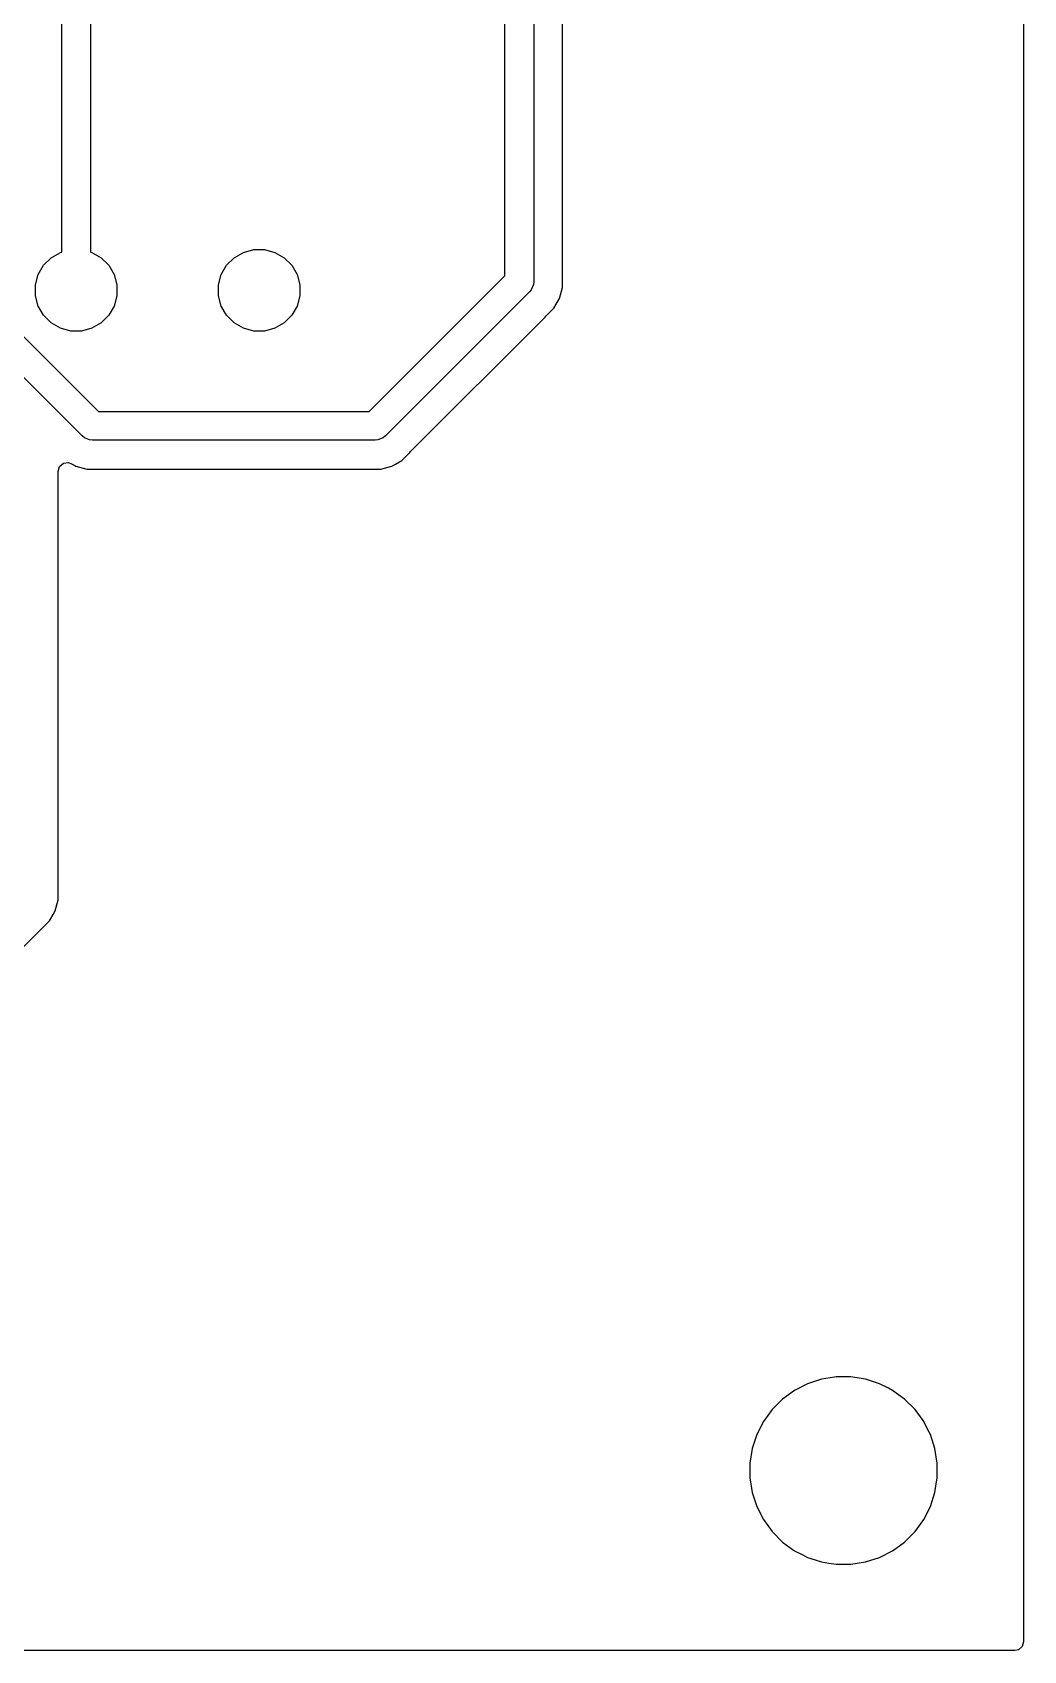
# Model space of a CAD drawing. Header units: millimetres. Extents: x 130.5 to 169.5, y -130 to -71.
# Drawn here: x 155.74 to 169.5, y -130 to -107.54 of the extents above; entities that cross this region are included whole.
import ezdxf

# ---------------------------------------------------------------- set-up
doc = ezdxf.new("R2010")
doc.units = ezdxf.units.MM
doc.layers.add('F.Cu', color=13, linetype='CONTINUOUS', true_color=0xc83434)

msp = doc.modelspace()

# ---------------------------------------------------------------- linework, layer by layer
at = {"layer": 'F.Cu', "linetype": 'CONTINUOUS'}
for p, q in [((169.4995, -71.1245), (169.4995, -129.8755)), ((162.7, -79.5), (162.7, -111)), ((162.3, -110.917158), (162.3, -79.582842)), ((163.1005, -110.920943), (163.1005, -85.881947)), ((156.15, -110.58853), (156.15, -102.65)), ((156.55, -102.732842), (156.55, -110.58853)), ((155.897789, -110.773006), (156.003006, -110.667789)), ((156.003006, -110.667789), (156.13187, -110.593389)), ((156.13187, -110.593389), (156.15, -110.58853)), ((156.55, -110.58853), (156.56813, -110.593389)), ((156.56813, -110.593389), (156.696994, -110.667789)), ((156.696994, -110.667789), (156.802211, -110.773006)), ((158.437789, -110.773006), (158.543006, -110.667789)), ((158.543006, -110.667789), (158.67187, -110.593389)), ((158.67187, -110.593389), (158.8156, -110.554876)), ((158.8156, -110.554876), (158.9644, -110.554876)), ((158.9644, -110.554876), (159.10813, -110.593389)), ((159.10813, -110.593389), (159.236994, -110.667789)), ((159.236994, -110.667789), (159.342211, -110.773006)), ((155.784876, -111.0456), (155.823389, -110.90187)), ((155.823389, -110.90187), (155.897789, -110.773006)), ((156.802211, -110.773006), (156.876611, -110.90187)), ((156.876611, -110.90187), (156.915124, -111.0456)), ((158.324876, -111.0456), (158.363389, -110.90187)), ((158.363389, -110.90187), (158.437789, -110.773006)), ((159.342211, -110.773006), (159.416611, -110.90187)), ((159.416611, -110.90187), (159.455124, -111.0456)), ((160.417158, -112.8), (162.3, -110.917158)), ((163.1005, -111.079057), (163.1005, -110.920943)), ((155.784876, -111.1944), (155.784876, -111.0456)), ((156.915124, -111.0456), (156.915124, -111.1944)), ((158.324876, -111.1944), (158.324876, -111.0456)), ((159.455124, -111.0456), (159.455124, -111.1944)), ((162.641421, -111.141421), (160.641421, -113.141421)), ((162.666294, -111.111114), (162.641421, -111.141421)), ((162.696157, -111.039018), (162.666294, -111.111114)), ((162.7, -111), (162.696157, -111.039018)), ((163.059577, -111.231785), (163.1005, -111.079057)), ((155.18, -111.321788), (156.658212, -112.8)), ((155.823389, -111.33813), (155.784876, -111.1944)), ((155.897789, -111.466994), (155.823389, -111.33813)), ((156.876611, -111.33813), (156.802211, -111.466994)), ((156.915124, -111.1944), (156.876611, -111.33813)), ((158.363389, -111.33813), (158.324876, -111.1944)), ((158.437789, -111.466994), (158.363389, -111.33813)), ((159.416611, -111.33813), (159.342211, -111.466994)), ((159.455124, -111.1944), (159.416611, -111.33813)), ((162.868716, -111.48052), (162.98052, -111.368716)), ((162.98052, -111.368716), (163.046204, -111.254947)), ((163.046204, -111.254947), (163.059577, -111.231785)), ((156.433949, -113.141421), (154.838579, -111.546051)), ((156.003006, -111.572211), (155.897789, -111.466994)), ((156.13187, -111.646611), (156.003006, -111.572211)), ((156.696994, -111.572211), (156.56813, -111.646611)), ((156.802211, -111.466994), (156.696994, -111.572211)), ((158.543006, -111.572211), (158.437789, -111.466994)), ((158.67187, -111.646611), (158.543006, -111.572211)), ((159.236994, -111.572211), (159.10813, -111.646611)), ((159.342211, -111.466994), (159.236994, -111.572211)), ((160.99073, -113.358504), (162.858506, -111.490728)), ((162.858506, -111.490728), (162.858511, -111.490724)), ((162.858511, -111.490724), (162.868714, -111.48052)), ((162.868714, -111.48052), (162.868716, -111.48052)), ((156.2756, -111.685124), (156.13187, -111.646611)), ((156.4244, -111.685124), (156.2756, -111.685124)), ((156.56813, -111.646611), (156.4244, -111.685124)), ((158.8156, -111.685124), (158.67187, -111.646611)), ((158.9644, -111.685124), (158.8156, -111.685124)), ((159.10813, -111.646611), (158.9644, -111.685124)), ((156.658212, -112.8), (160.417158, -112.8)), ((156.464256, -113.166294), (156.433949, -113.141421)), ((156.536352, -113.196157), (156.464256, -113.166294)), ((160.611114, -113.166294), (160.539018, -113.196157)), ((160.641421, -113.141421), (160.611114, -113.166294)), ((156.57537, -113.2), (156.536352, -113.196157)), ((160.5, -113.2), (156.57537, -113.2)), ((160.539018, -113.196157), (160.5, -113.2)), ((160.868716, -113.48052), (160.98052, -113.368716)), ((160.98052, -113.368714), (160.990728, -113.358507)), ((160.98052, -113.368716), (160.98052, -113.368714)), ((160.990728, -113.358507), (160.99073, -113.358504)), ((156.100501, -113.634005), (156.120186, -113.566966)), ((156.100501, -113.705147), (156.100501, -113.634005)), ((156.120186, -113.566966), (156.17299, -113.521211)), ((156.17299, -113.521211), (156.242148, -113.511267)), ((156.242148, -113.511267), (156.286507, -113.526622)), ((156.286507, -113.526622), (156.293465, -113.530639)), ((156.293465, -113.530639), (156.293475, -113.530645)), ((156.293475, -113.530645), (156.293474, -113.530645)), ((156.293474, -113.530645), (156.331055, -113.552342)), ((156.331055, -113.552342), (156.343585, -113.559577)), ((156.343585, -113.559577), (156.496313, -113.600501)), ((156.496313, -113.600501), (156.496316, -113.600501)), ((156.496316, -113.600501), (156.662023, -113.600501)), ((156.662023, -113.600501), (156.662039, -113.6005)), ((156.662039, -113.6005), (160.413331, -113.6005)), ((160.413331, -113.6005), (160.413347, -113.600501)), ((160.413347, -113.600501), (160.420943, -113.600501)), ((160.420943, -113.600501), (160.579054, -113.600501)), ((160.579054, -113.600501), (160.579057, -113.600501)), ((160.579057, -113.600501), (160.731785, -113.559577)), ((160.731785, -113.559577), (160.781904, -113.530639)), ((160.781904, -113.530639), (160.868716, -113.48052)), ((156.1005, -113.70516), (156.100501, -113.705147)), ((156.1005, -119.41333), (156.1005, -113.70516)), ((156.100501, -119.413348), (156.1005, -119.41333)), ((156.100501, -119.420943), (156.100501, -119.413348)), ((156.100501, -119.579057), (156.100501, -119.420943)), ((156.059577, -119.731785), (156.100501, -119.579057)), ((155.868716, -119.98052), (155.98052, -119.868716)), ((155.98052, -119.868716), (156.030639, -119.781904)), ((156.030639, -119.781904), (156.059577, -119.731785)), ((154.373436, -121.475797), (155.868713, -119.980521)), ((155.868713, -119.980521), (155.868716, -119.98052)), ((166.873329, -126.203351), (166.695465, -126.231522)), ((166.897648, -126.1995), (166.873329, -126.203351)), ((167.102352, -126.1995), (166.897648, -126.1995)), ((167.129995, -126.203878), (167.102352, -126.1995)), ((167.304534, -126.231522), (167.129995, -126.203878)), ((166.318386, -126.387715), (166.152786, -126.508028)), ((166.500776, -126.294781), (166.318386, -126.387715)), ((166.695465, -126.231522), (166.500776, -126.294781)), ((167.499223, -126.294781), (167.304534, -126.231522)), ((167.624653, -126.358691), (167.499223, -126.294781)), ((167.68161, -126.387713), (167.624653, -126.358691)), ((167.681612, -126.387714), (167.68161, -126.387713)), ((167.681613, -126.387715), (167.681612, -126.387714)), ((167.847213, -126.508028), (167.681613, -126.387715)), ((166.008028, -126.652786), (165.887715, -126.818386)), ((166.152786, -126.508028), (166.008028, -126.652786)), ((167.991971, -126.652786), (167.847213, -126.508028)), ((168.104556, -126.807749), (167.991971, -126.652786)), ((165.887715, -126.818386), (165.794781, -127.000776)), ((168.112287, -126.81839), (168.104556, -126.807749)), ((168.171503, -126.934607), (168.112287, -126.81839)), ((165.794781, -127.000776), (165.731522, -127.195465)), ((168.205218, -127.000776), (168.171503, -126.934607)), ((168.205218, -127.000778), (168.205218, -127.000776)), ((168.20522, -127.000781), (168.205218, -127.000778)), ((168.268477, -127.195466), (168.20522, -127.000781)), ((165.731522, -127.195465), (165.6995, -127.397648)), ((168.3005, -127.397648), (168.268477, -127.195466)), ((165.6995, -127.397648), (165.6995, -127.602351)), ((168.3005, -127.602352), (168.3005, -127.397648)), ((165.6995, -127.602351), (165.731522, -127.804534)), ((168.268477, -127.804534), (168.3005, -127.602352)), ((165.731522, -127.804534), (165.794781, -127.999223)), ((165.794781, -127.999223), (165.887715, -128.181613)), ((168.112287, -128.18161), (168.20522, -127.999219)), ((168.20522, -127.999219), (168.268477, -127.804534)), ((165.887715, -128.181613), (166.008028, -128.347213)), ((168.044732, -128.27459), (168.112287, -128.18161)), ((166.008028, -128.347213), (166.152786, -128.491971)), ((167.847219, -128.491966), (167.991966, -128.347219)), ((167.991966, -128.347219), (167.991968, -128.347215)), ((167.991968, -128.347215), (167.991971, -128.347213)), ((167.991971, -128.347213), (168.044732, -128.27459)), ((166.152786, -128.491971), (166.307749, -128.604556)), ((166.307749, -128.604556), (166.31839, -128.612287)), ((166.31839, -128.612287), (166.434607, -128.671503)), ((166.434607, -128.671503), (166.500776, -128.705218)), ((167.499219, -128.70522), (167.68161, -128.612287)), ((167.68161, -128.612287), (167.77459, -128.544732)), ((167.77459, -128.544732), (167.847213, -128.491971)), ((167.847213, -128.491971), (167.847215, -128.491968)), ((167.847215, -128.491968), (167.847219, -128.491966)), ((166.500776, -128.705218), (166.500778, -128.705218)), ((166.500778, -128.705218), (166.500781, -128.70522)), ((166.500781, -128.70522), (166.605137, -128.739127)), ((166.605137, -128.739127), (166.695465, -128.768477)), ((166.695465, -128.768477), (166.796557, -128.784488)), ((166.796557, -128.784488), (166.897648, -128.8005)), ((166.897648, -128.8005), (166.897649, -128.8005)), ((166.897649, -128.8005), (167.102351, -128.8005)), ((167.102351, -128.8005), (167.102352, -128.8005)), ((167.102352, -128.8005), (167.304534, -128.768477)), ((167.304534, -128.768477), (167.499219, -128.70522)), ((169.3755, -129.9995), (130.6245, -129.9995)), ((169.427011, -129.988294), (169.3755, -129.9995)), ((169.479815, -129.942539), (169.427011, -129.988294)), ((169.4995, -129.8755), (169.479815, -129.942539))]:
    msp.add_line(p, q, dxfattribs=at)

doc.saveas('drawing.dxf')
